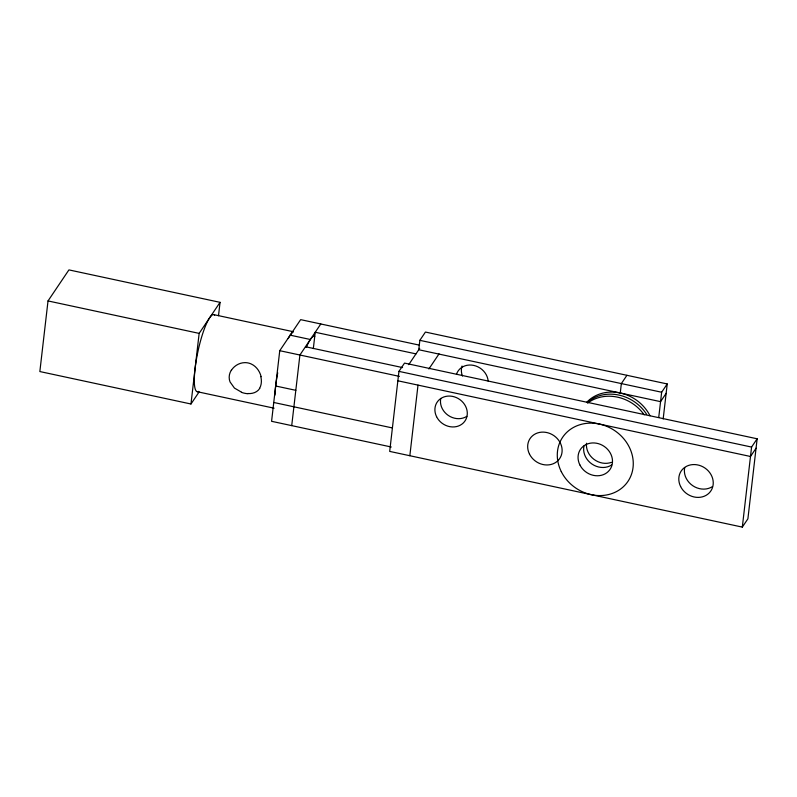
<?xml version="1.0" encoding="UTF-8"?>
<svg xmlns="http://www.w3.org/2000/svg" width="797" height="797" viewBox="0 0 797 797"><rect width="100%" height="100%" fill="white"/><g stroke="black" fill="none" stroke-linecap="round" stroke-linejoin="round"><path stroke-width="1.2" d="M218.498 315.732L220.052 302.342L68.921 269.894L48.019 300.937L39.85 371.551L190.971 403.999L199.071 391.985M190.971 403.999L199.15 333.385L220.052 302.342M419.122 345.081L300.648 319.647L279.747 350.69L271.578 421.304L391.267 446.997M291.722 425.628L299.901 355.014L320.802 323.971M313.331 348.578L315.223 332.249L415.974 353.878M398.948 371.372L389.693 451.401L742.316 527.106L747.895 518.827L757.15 438.788L404.527 363.093L398.948 371.372L751.581 447.067L757.15 438.788M663.174 418.943L667.228 383.955L425.429 332.05L419.85 340.329L418.764 349.744L660.564 401.648L666.133 393.369M409.837 455.725L418.007 385.11M620.265 393.001L621.351 383.586L626.93 375.307M658.73 417.479L661.649 392.234L667.228 383.955M742.316 527.106L751.581 447.067M259.782 388.298C257.371 392.353 252.35 393.927 247.867 393.539M231.379 370.286C234.258 365.713 239.499 362.695 244.918 362.635A15.312 15.013 -88.9 0 1 251.274 364.01C256.345 366.341 259.822 371.342 261.127 376.672M408.722 364.647L419.69 348.359M428.876 368.981L439.057 353.858M756.064 448.213L750.485 456.482L397.862 380.787M419.85 340.329L661.649 392.234M213.945 314.676L293.336 331.721M290.198 335.168L310.352 339.492M305.47 346.735L402.575 367.586M48.019 300.937L199.15 333.385M279.747 350.69L399.436 376.383M275.662 385.997L295.807 390.321M273.76 402.475L392.234 427.909M197.078 391.666L274.078 408.194M241.501 392.174L234.438 388.079L230.034 381.912A15.771 14.017 -10.4 0 1 231.279 370.236M588.027 401.827A39.412 34.689 34 0 1 646.686 414.42M611.458 462.34A17.863 15.721 34 0 1 593.855 459.261A17.863 15.721 34 0 1 586.512 443.252M586.791 402.196A39.412 34.689 34 0 1 650.033 415.775M587.578 403.143A39.412 34.689 34 0 1 644.185 414.829M462.449 376.035A16.817 14.804 34 0 1 462.031 366.042M456.462 374.321A16.817 14.804 34 0 1 473.737 365.405A16.817 14.804 34 0 1 488.162 381.125M712.398 486.618A17.863 15.721 34 0 1 692.663 485.642A17.863 15.721 34 0 1 684.713 467.6M611.648 464.99A17.863 15.721 34 0 1 591.912 464.013A17.863 15.721 34 0 1 583.962 445.971M466.833 416.333A16.817 14.804 34 0 1 448.253 415.406A16.817 14.804 34 0 1 440.771 398.43M198.712 391.387A39.412 7.751 -77.9 0 1 197.706 352.603A39.412 7.751 -77.9 0 1 214.652 315.124M274.945 395.113A39.412 7.751 -77.9 0 1 277.715 372.857M288.225 338.586A39.412 7.751 -77.9 0 1 292.917 332.259M260.848 376.702A15.771 11.487 66 0 1 259.673 388.189M247.927 393.718A15.312 9.614 21.7 0 1 241.451 392.333M306.427 347.173A39.412 7.751 -77.9 0 1 314.755 336.334M561.267 471.575A39.412 34.689 34 0 0 626.96 482.773A39.412 34.689 34 0 0 597.601 423.705A39.412 34.689 34 0 0 561.267 471.575M579.857 464.89A17.863 15.721 34 0 0 609.635 469.971A17.863 15.721 34 0 0 596.335 443.192A17.863 15.721 34 0 0 579.857 464.89M529.477 454.081A17.863 15.721 34 0 0 559.265 459.152A17.863 15.721 34 0 0 545.955 432.373A17.863 15.721 34 0 0 529.477 454.081M680.608 486.519A17.863 15.721 34 0 0 710.386 491.6A17.863 15.721 34 0 0 697.086 464.82A17.863 15.721 34 0 0 680.608 486.519M436.587 416.721A16.817 14.804 34 0 0 464.611 421.503A16.817 14.804 34 0 0 452.088 396.298A16.817 14.804 34 0 0 436.587 416.721"/></g></svg>
